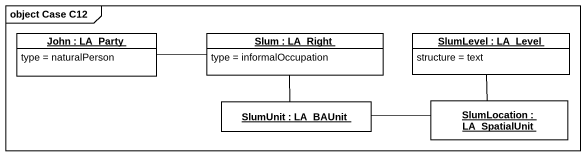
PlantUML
@startuml
mainframe object Case C12
hide circle
hide empty members
object "John : LA_Party" as John #FFFFFF {
  type = naturalPerson
}
object "Slum : LA_Right" as Slum #FFFFFF {
  type = informalOccupation
}
object "SlumLevel : LA_Level" as SlumLevel #FFFFFF {
  structure = text
}
object "SlumUnit : LA_BAUnit" as SlumUnit #FFFFFF
object "SlumLocation : LA_SpatialUnit" as SlumLocation #FFFFFF
Slum -left- John
Slum -- SlumUnit
SlumLevel -- SlumLocation
SlumUnit -right- SlumLocation
@enduml
